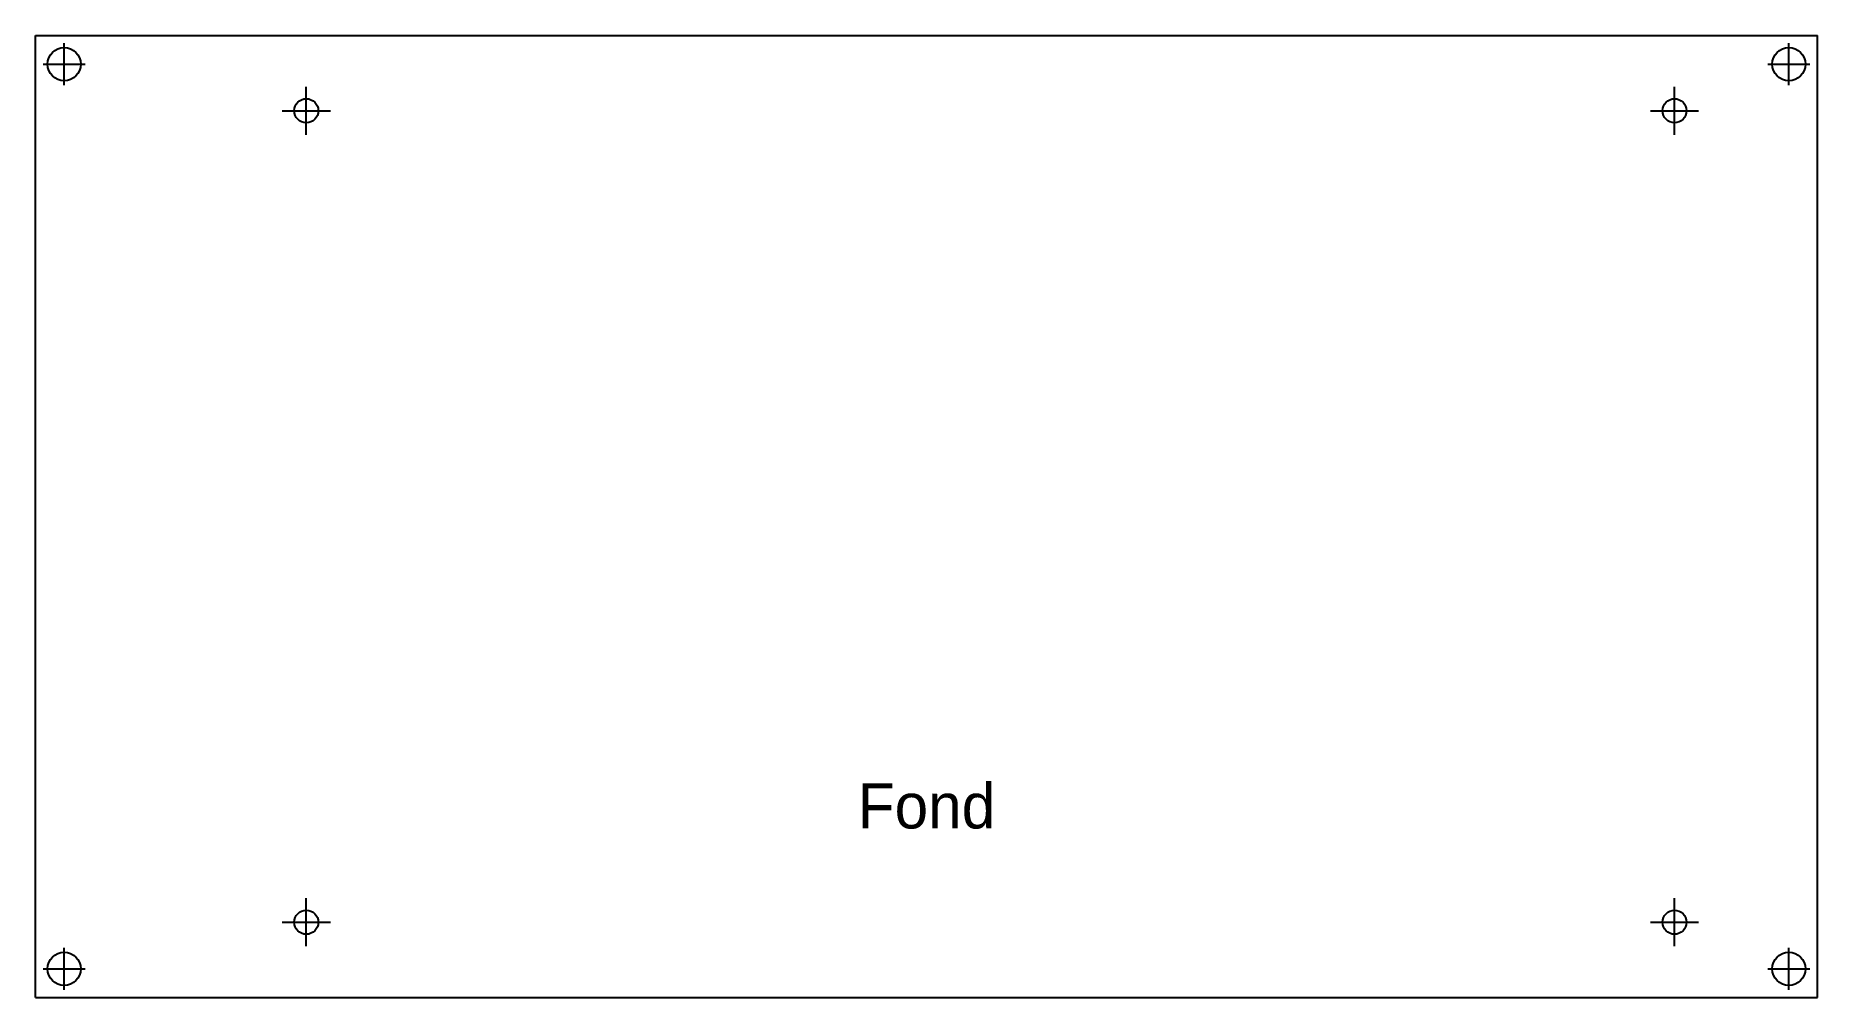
# Model space of a CAD drawing. Header units: millimetres. Extents: x 0 to 118, y 0 to 64.
import ezdxf
from ezdxf.enums import TextEntityAlignment as Align

# ---------------------------------------------------------------- set-up
doc = ezdxf.new("R2010")
doc.units = ezdxf.units.MM
doc.layers.add('FOND', color=1, linetype='CONTINUOUS')
doc.layers.add('GRAVURE', color=2, linetype='CONTINUOUS')

msp = doc.modelspace()

# ---------------------------------------------------------------- linework, layer by layer
at = {"layer": 'FOND'}
for p, q in [((0, 64), (118.5, 64)), ((0, 0), (0, 64)), ((118.5, 0), (118.5, 64)), ((0, 0), (118.5, 0))]:
    msp.add_line(p, q, dxfattribs=at)
for centre, radius in [((1.9, 62.1), 1.1), ((116.6, 62.1), 1.1), ((18, 59), 0.8), ((109, 59), 0.8), ((18, 5), 0.8), ((109, 5), 0.8), ((1.9, 1.9), 1.1), ((116.6, 1.9), 1.1)]:
    msp.add_circle(centre, radius, dxfattribs=at)
at = {"layer": 'GRAVURE'}
for p, q in [((1.9, 60.7), (1.9, 63.5)), ((116.6, 60.7), (116.6, 63.5)), ((0.5, 62.1), (3.3, 62.1)), ((115.2, 62.1), (118, 62.1)), ((18, 57.4), (18, 60.6)), ((109, 57.4), (109, 60.6)), ((16.4, 59), (19.6, 59)), ((107.4, 59), (110.6, 59)), ((18, 3.4), (18, 6.6)), ((109, 3.4), (109, 6.6)), ((16.4, 5), (19.6, 5)), ((107.4, 5), (110.6, 5)), ((1.9, 0.5), (1.9, 3.3)), ((116.6, 0.5), (116.6, 3.3)), ((0.5, 1.9), (3.3, 1.9)), ((115.2, 1.9), (118, 1.9))]:
    msp.add_line(p, q, dxfattribs=at)

# ---------------------------------------------------------------- texts
msp.add_text('Fond', height=3, dxfattribs=at).set_placement((59.25, 12.8), align=Align.MIDDLE)

doc.saveas('drawing.dxf')
